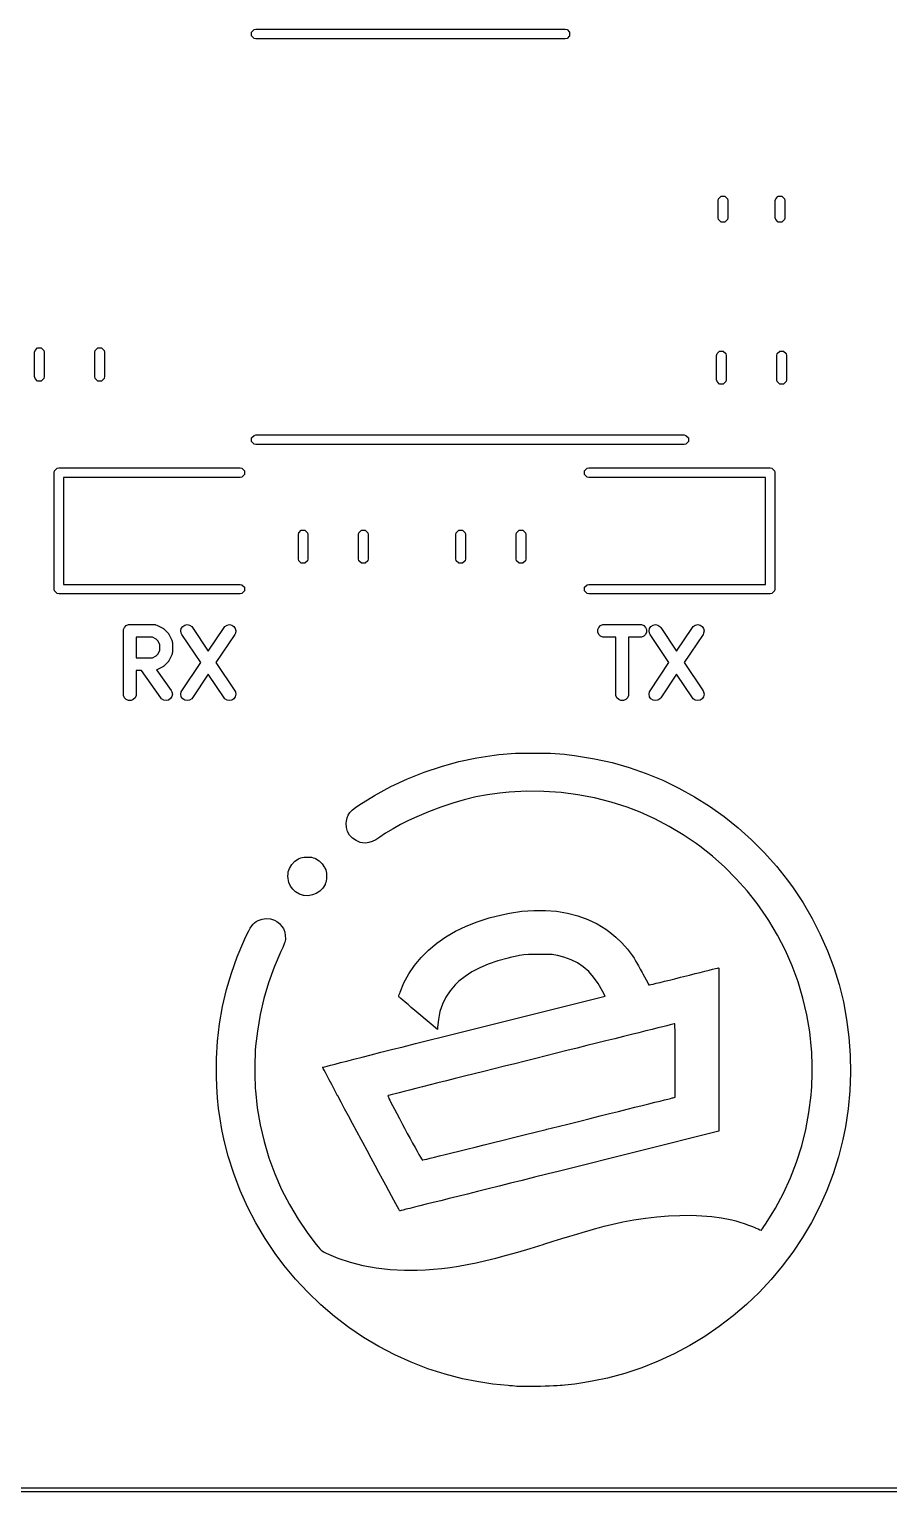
# Model space of a CAD drawing. Extents: x 89 to 178, y -115 to -57.
# Drawn here: x 132.24 to 143.08, y -115.02 to -96.57 of the extents above; entities that cross this region are included whole.
import ezdxf

# ---------------------------------------------------------------- set-up
doc = ezdxf.new("R2010")
doc.units = 0
doc.layers.add('BLACK', color=7, linetype='CONTINUOUS')

msp = doc.modelspace()

# ---------------------------------------------------------------- linework, layer by layer
at = {"layer": 'BLACK', "linetype": 'CONTINUOUS'}
for p, q in [((135.044567, -96.607039), (135.077039, -96.574567)), ((135.044567, -96.652961), (135.044567, -96.607039)), ((135.077039, -96.685433), (135.044567, -96.652961)), ((135.077039, -96.574567), (135.1, -96.57)), ((135.1, -96.69), (135.077039, -96.685433)), ((135.1, -96.57), (137.05, -96.57)), ((137.05, -96.69), (135.1, -96.69)), ((137.05, -96.57), (139, -96.57)), ((139, -96.69), (137.05, -96.69)), ((139, -96.57), (139.022961, -96.574567)), ((139.022961, -96.685433), (139, -96.69)), ((139.022961, -96.574567), (139.055433, -96.607039)), ((139.055433, -96.652961), (139.022961, -96.685433)), ((139.055433, -96.607039), (139.055433, -96.652961)), ((140.93, -98.732164), (140.934567, -98.709203)), ((140.93, -98.947836), (140.93, -98.732164)), ((140.934567, -98.709203), (140.967039, -98.676731)), ((140.967039, -98.676731), (141.012961, -98.676731)), ((141.012961, -98.676731), (141.045433, -98.709203)), ((141.045433, -98.709203), (141.05, -98.732164)), ((141.05, -98.732164), (141.05, -98.947836)), ((141.65, -98.732164), (141.654567, -98.709203)), ((141.65, -98.947836), (141.65, -98.732164)), ((141.654567, -98.709203), (141.687039, -98.676731)), ((141.687039, -98.676731), (141.732961, -98.676731)), ((141.732961, -98.676731), (141.765433, -98.709203)), ((141.765433, -98.709203), (141.77, -98.732164)), ((141.77, -98.732164), (141.77, -98.947836)), ((140.934567, -98.970797), (140.93, -98.947836)), ((140.967039, -99.003269), (140.934567, -98.970797)), ((141.012961, -99.003269), (140.967039, -99.003269)), ((141.045433, -98.970797), (141.012961, -99.003269)), ((141.05, -98.947836), (141.045433, -98.970797)), ((141.654567, -98.970797), (141.65, -98.947836)), ((141.687039, -99.003269), (141.654567, -98.970797)), ((141.732961, -99.003269), (141.687039, -99.003269)), ((141.765433, -98.970797), (141.732961, -99.003269)), ((141.77, -98.947836), (141.765433, -98.970797)), ((132.31, -100.646359), (132.314567, -100.623398)), ((132.31, -100.953641), (132.31, -100.646359)), ((132.314567, -100.623398), (132.347039, -100.590926)), ((132.347039, -100.590926), (132.392961, -100.590926)), ((132.392961, -100.590926), (132.425433, -100.623398)), ((132.425433, -100.623398), (132.43, -100.646359)), ((132.43, -100.646359), (132.43, -100.953641)), ((133.07, -100.646359), (133.074567, -100.623398)), ((133.07, -100.953641), (133.07, -100.646359)), ((133.074567, -100.623398), (133.107039, -100.590926)), ((133.107039, -100.590926), (133.152961, -100.590926)), ((133.152961, -100.590926), (133.185433, -100.623398)), ((133.185433, -100.623398), (133.19, -100.646359)), ((133.19, -100.646359), (133.19, -100.953641)), ((140.91, -100.686359), (140.914567, -100.663398)), ((140.91, -100.993641), (140.91, -100.686359)), ((140.914567, -100.663398), (140.947039, -100.630926)), ((140.947039, -100.630926), (140.992961, -100.630926)), ((140.992961, -100.630926), (141.025433, -100.663398)), ((141.025433, -100.663398), (141.03, -100.686359)), ((141.03, -100.686359), (141.03, -100.993641)), ((141.67, -100.686359), (141.674567, -100.663398)), ((141.67, -100.993641), (141.67, -100.686359)), ((141.674567, -100.663398), (141.707039, -100.630926)), ((141.707039, -100.630926), (141.752961, -100.630926)), ((141.752961, -100.630926), (141.785433, -100.663398)), ((141.785433, -100.663398), (141.79, -100.686359)), ((141.79, -100.686359), (141.79, -100.993641)), ((132.314567, -100.976602), (132.31, -100.953641)), ((132.347039, -101.009074), (132.314567, -100.976602)), ((132.392961, -101.009074), (132.347039, -101.009074)), ((132.425433, -100.976602), (132.392961, -101.009074)), ((132.43, -100.953641), (132.425433, -100.976602)), ((133.074567, -100.976602), (133.07, -100.953641)), ((133.107039, -101.009074), (133.074567, -100.976602)), ((133.152961, -101.009074), (133.107039, -101.009074)), ((133.185433, -100.976602), (133.152961, -101.009074)), ((133.19, -100.953641), (133.185433, -100.976602)), ((140.914567, -101.016602), (140.91, -100.993641)), ((140.947039, -101.049074), (140.914567, -101.016602)), ((140.992961, -101.049074), (140.947039, -101.049074)), ((141.025433, -101.016602), (140.992961, -101.049074)), ((141.03, -100.993641), (141.025433, -101.016602)), ((141.674567, -101.016602), (141.67, -100.993641)), ((141.707039, -101.049074), (141.674567, -101.016602)), ((141.752961, -101.049074), (141.707039, -101.049074)), ((141.785433, -101.016602), (141.752961, -101.049074)), ((141.79, -100.993641), (141.785433, -101.016602)), ((135.044567, -101.727039), (135.077039, -101.694567)), ((135.044567, -101.772961), (135.044567, -101.727039)), ((135.077039, -101.805433), (135.044567, -101.772961)), ((135.077039, -101.694567), (135.1, -101.69)), ((135.1, -101.81), (135.077039, -101.805433)), ((135.1, -101.69), (137.05, -101.69)), ((137.05, -101.81), (135.1, -101.81)), ((137.05, -101.69), (140.5, -101.69)), ((140.5, -101.81), (137.05, -101.81)), ((140.5, -101.69), (140.522961, -101.694567)), ((140.522961, -101.805433), (140.5, -101.81)), ((140.522961, -101.694567), (140.555433, -101.727039)), ((140.555433, -101.772961), (140.522961, -101.805433)), ((140.555433, -101.727039), (140.555433, -101.772961)), ((132.555, -102.165), (132.559567, -102.142039)), ((132.555, -103.635), (132.555, -102.165)), ((132.559567, -102.142039), (132.592039, -102.109567)), ((132.592039, -102.109567), (132.615, -102.105)), ((132.615, -102.105), (134.9, -102.105)), ((134.9, -102.225), (132.675, -102.225)), ((132.675, -102.225), (132.675, -103.575)), ((134.9, -102.105), (134.922961, -102.109567)), ((134.922961, -102.220433), (134.9, -102.225)), ((134.922961, -102.109567), (134.955433, -102.142039)), ((134.955433, -102.187961), (134.922961, -102.220433)), ((134.955433, -102.142039), (134.955433, -102.187961)), ((139.244567, -102.142039), (139.277039, -102.109567)), ((139.244567, -102.187961), (139.244567, -102.142039)), ((139.277039, -102.220433), (139.244567, -102.187961)), ((139.277039, -102.109567), (139.3, -102.105)), ((139.3, -102.225), (139.277039, -102.220433)), ((139.3, -102.105), (141.585, -102.105)), ((141.525, -102.225), (139.3, -102.225)), ((141.525, -103.575), (141.525, -102.225)), ((141.585, -102.105), (141.607961, -102.109567)), ((141.607961, -102.109567), (141.640433, -102.142039)), ((141.640433, -102.142039), (141.645, -102.165)), ((141.645, -102.165), (141.645, -103.635)), ((135.635, -102.946359), (135.639567, -102.923398)), ((135.635, -103.253641), (135.635, -102.946359)), ((135.639567, -102.923398), (135.672039, -102.890926)), ((135.672039, -102.890926), (135.717961, -102.890926)), ((135.717961, -102.890926), (135.750433, -102.923398)), ((135.750433, -102.923398), (135.755, -102.946359)), ((135.755, -102.946359), (135.755, -103.253641)), ((136.395, -102.946359), (136.399567, -102.923398)), ((136.395, -103.253641), (136.395, -102.946359)), ((136.399567, -102.923398), (136.432039, -102.890926)), ((136.432039, -102.890926), (136.477961, -102.890926)), ((136.477961, -102.890926), (136.510433, -102.923398)), ((136.510433, -102.923398), (136.515, -102.946359)), ((136.515, -102.946359), (136.515, -103.253641)), ((137.6225, -102.946359), (137.627067, -102.923398)), ((137.6225, -103.253641), (137.6225, -102.946359)), ((137.627067, -102.923398), (137.659539, -102.890926)), ((137.659539, -102.890926), (137.705461, -102.890926)), ((137.705461, -102.890926), (137.737933, -102.923398)), ((137.737933, -102.923398), (137.7425, -102.946359)), ((137.7425, -102.946359), (137.7425, -103.253641)), ((138.3825, -102.946359), (138.387067, -102.923398)), ((138.3825, -103.253641), (138.3825, -102.946359)), ((138.387067, -102.923398), (138.419539, -102.890926)), ((138.419539, -102.890926), (138.465461, -102.890926)), ((138.465461, -102.890926), (138.497933, -102.923398)), ((138.497933, -102.923398), (138.5025, -102.946359)), ((138.5025, -102.946359), (138.5025, -103.253641)), ((135.639567, -103.276602), (135.635, -103.253641)), ((135.672039, -103.309074), (135.639567, -103.276602)), ((135.717961, -103.309074), (135.672039, -103.309074)), ((135.750433, -103.276602), (135.717961, -103.309074)), ((135.755, -103.253641), (135.750433, -103.276602)), ((136.399567, -103.276602), (136.395, -103.253641)), ((136.432039, -103.309074), (136.399567, -103.276602)), ((136.477961, -103.309074), (136.432039, -103.309074)), ((136.510433, -103.276602), (136.477961, -103.309074)), ((136.515, -103.253641), (136.510433, -103.276602)), ((137.627067, -103.276602), (137.6225, -103.253641)), ((137.659539, -103.309074), (137.627067, -103.276602)), ((137.705461, -103.309074), (137.659539, -103.309074)), ((137.737933, -103.276602), (137.705461, -103.309074)), ((137.7425, -103.253641), (137.737933, -103.276602)), ((138.387067, -103.276602), (138.3825, -103.253641)), ((138.419539, -103.309074), (138.387067, -103.276602)), ((138.465461, -103.309074), (138.419539, -103.309074)), ((138.497933, -103.276602), (138.465461, -103.309074)), ((138.5025, -103.253641), (138.497933, -103.276602)), ((132.559567, -103.657961), (132.555, -103.635)), ((132.592039, -103.690433), (132.559567, -103.657961)), ((132.615, -103.695), (132.592039, -103.690433)), ((134.9, -103.695), (132.615, -103.695)), ((132.675, -103.575), (134.9, -103.575)), ((134.9, -103.575), (134.922961, -103.579567)), ((134.922961, -103.690433), (134.9, -103.695)), ((134.922961, -103.579567), (134.955433, -103.612039)), ((134.955433, -103.657961), (134.922961, -103.690433)), ((134.955433, -103.612039), (134.955433, -103.657961)), ((139.244567, -103.612039), (139.277039, -103.579567)), ((139.244567, -103.657961), (139.244567, -103.612039)), ((139.277039, -103.690433), (139.244567, -103.657961)), ((139.277039, -103.579567), (139.3, -103.575)), ((139.3, -103.695), (139.277039, -103.690433)), ((139.3, -103.575), (141.525, -103.575)), ((141.585, -103.695), (139.3, -103.695)), ((141.607961, -103.690433), (141.585, -103.695)), ((141.640433, -103.657961), (141.607961, -103.690433)), ((141.645, -103.635), (141.640433, -103.657961)), ((133.465078, -104.095257), (133.493917, -104.083312)), ((133.493917, -104.083312), (133.509524, -104.081775)), ((133.509524, -104.081775), (133.814286, -104.081775)), ((133.814286, -104.081775), (133.829893, -104.083312)), ((133.829893, -104.083312), (133.832549, -104.084412)), ((133.832549, -104.084412), (133.835416, -104.084616)), ((133.835416, -104.084616), (133.850063, -104.090221)), ((134.202795, -104.087833), (134.233417, -104.081774)), ((134.233417, -104.081774), (134.264025, -104.087896)), ((134.735975, -104.087896), (134.766583, -104.081774)), ((134.766583, -104.081774), (134.797205, -104.087832)), ((139.44603, -104.095257), (139.474869, -104.083312)), ((139.474869, -104.083312), (139.490476, -104.081775)), ((139.490476, -104.081775), (139.947619, -104.081775)), ((139.947619, -104.081775), (139.963226, -104.083312)), ((139.963226, -104.083312), (139.992065, -104.095257)), ((140.107557, -104.087833), (140.138179, -104.081774)), ((140.138179, -104.081774), (140.168787, -104.087896)), ((140.640737, -104.087896), (140.671345, -104.081774)), ((140.671345, -104.081774), (140.701967, -104.087832)), ((133.429524, -104.161775), (133.431061, -104.146168)), ((133.429524, -104.961775), (133.429524, -104.161775)), ((133.431061, -104.146168), (133.443006, -104.117329)), ((133.443006, -104.117329), (133.465078, -104.095257)), ((133.795401, -104.241775), (133.589524, -104.241775)), ((133.589524, -104.241775), (133.589524, -104.500822)), ((133.843085, -104.265617), (133.795401, -104.241775)), ((133.862823, -104.285354), (133.843085, -104.265617)), ((133.850063, -104.090221), (133.926253, -104.128316)), ((133.926253, -104.128316), (133.932967, -104.132542)), ((133.932967, -104.132542), (133.934922, -104.133352)), ((133.934922, -104.133352), (133.937121, -104.135157)), ((133.937121, -104.135157), (133.939525, -104.13667)), ((133.939525, -104.13667), (133.940907, -104.138264)), ((133.940907, -104.138264), (133.947045, -104.143301)), ((133.947045, -104.143301), (133.985139, -104.181396)), ((133.985139, -104.181396), (133.990173, -104.18753)), ((133.990173, -104.18753), (133.991771, -104.188916)), ((133.991771, -104.188916), (133.993286, -104.191324)), ((133.993286, -104.191324), (133.995088, -104.193519)), ((133.995088, -104.193519), (133.995895, -104.195469)), ((133.995895, -104.195469), (134.000125, -104.202188)), ((134.000125, -104.202188), (134.038221, -104.278378)), ((134.153332, -104.161691), (134.159454, -104.131083)), ((134.159391, -104.192313), (134.153332, -104.161691)), ((134.166769, -104.206151), (134.159391, -104.192313)), ((134.159454, -104.131083), (134.176824, -104.105147)), ((134.403851, -104.561775), (134.166769, -104.206151)), ((134.176824, -104.105147), (134.202795, -104.087833)), ((134.264025, -104.087896), (134.289961, -104.105266)), ((134.289961, -104.105266), (134.299897, -104.117399)), ((134.299897, -104.117399), (134.5, -104.417553)), ((134.5, -104.417553), (134.700103, -104.117399)), ((134.833231, -104.206151), (134.596148, -104.561775)), ((134.700103, -104.117399), (134.710039, -104.105265)), ((134.710039, -104.105265), (134.735975, -104.087896)), ((134.797205, -104.087832), (134.823176, -104.105147)), ((134.823176, -104.105147), (134.840546, -104.131083)), ((134.84061, -104.192312), (134.833231, -104.206151)), ((134.840546, -104.131083), (134.846668, -104.161691)), ((134.846668, -104.161691), (134.84061, -104.192312)), ((139.412013, -104.146168), (139.423958, -104.117329)), ((139.412013, -104.177382), (139.412013, -104.146168)), ((139.423958, -104.206221), (139.412013, -104.177382)), ((139.423958, -104.117329), (139.44603, -104.095257)), ((139.44603, -104.228293), (139.423958, -104.206221)), ((139.474869, -104.240238), (139.44603, -104.228293)), ((139.490476, -104.241775), (139.474869, -104.240238)), ((139.639047, -104.241775), (139.490476, -104.241775)), ((139.639047, -104.961775), (139.639047, -104.241775)), ((139.947619, -104.241775), (139.799047, -104.241775)), ((139.799047, -104.241775), (139.799047, -104.961775)), ((139.963226, -104.240238), (139.947619, -104.241775)), ((139.992065, -104.228293), (139.963226, -104.240238)), ((139.992065, -104.095257), (140.014137, -104.117329)), ((140.014137, -104.206221), (139.992065, -104.228293)), ((140.014137, -104.117329), (140.026082, -104.146168)), ((140.026082, -104.177382), (140.014137, -104.206221)), ((140.026082, -104.146168), (140.026082, -104.177382)), ((140.058094, -104.161691), (140.064216, -104.131083)), ((140.064153, -104.192313), (140.058094, -104.161691)), ((140.071531, -104.206151), (140.064153, -104.192313)), ((140.064216, -104.131083), (140.081586, -104.105147)), ((140.308613, -104.561775), (140.071531, -104.206151)), ((140.081586, -104.105147), (140.107557, -104.087833)), ((140.168787, -104.087896), (140.194723, -104.105266)), ((140.194723, -104.105266), (140.204659, -104.117399)), ((140.204659, -104.117399), (140.404762, -104.417553)), ((140.404762, -104.417553), (140.604865, -104.117399)), ((140.737993, -104.206151), (140.50091, -104.561775)), ((140.604865, -104.117399), (140.614801, -104.105265)), ((140.614801, -104.105265), (140.640737, -104.087896)), ((140.701967, -104.087832), (140.727938, -104.105147)), ((140.727938, -104.105147), (140.745308, -104.131083)), ((140.745372, -104.192312), (140.737993, -104.206151)), ((140.745308, -104.131083), (140.75143, -104.161691)), ((140.75143, -104.161691), (140.745372, -104.192312)), ((133.886667, -104.333041), (133.862823, -104.285354)), ((133.862823, -104.457242), (133.886667, -104.409555)), ((133.886667, -104.409555), (133.886667, -104.333041)), ((134.038221, -104.278378), (134.043826, -104.293025)), ((134.043826, -104.449572), (134.038221, -104.464219)), ((134.043826, -104.293025), (134.044029, -104.295892)), ((134.044029, -104.446704), (134.043826, -104.449572)), ((134.044029, -104.295892), (134.04513, -104.298549)), ((134.04513, -104.444048), (134.044029, -104.446704)), ((134.04513, -104.298549), (134.046667, -104.314156)), ((134.046667, -104.428441), (134.04513, -104.444048)), ((134.046667, -104.314156), (134.046667, -104.428441)), ((133.589524, -104.500822), (133.795401, -104.500822)), ((133.795401, -104.500822), (133.843085, -104.476979)), ((133.843085, -104.476979), (133.862823, -104.457242)), ((133.926253, -104.614281), (133.850063, -104.652376)), ((133.932967, -104.610054), (133.926253, -104.614281)), ((133.934922, -104.609245), (133.932967, -104.610054)), ((133.937121, -104.607439), (133.934922, -104.609245)), ((133.939525, -104.605927), (133.937121, -104.607439)), ((133.940907, -104.604332), (133.939525, -104.605927)), ((133.947045, -104.599296), (133.940907, -104.604332)), ((133.985139, -104.561201), (133.947045, -104.599296)), ((133.990173, -104.555066), (133.985139, -104.561201)), ((133.991771, -104.553681), (133.990173, -104.555066)), ((133.993286, -104.551272), (133.991771, -104.553681)), ((133.995088, -104.549078), (133.993286, -104.551272)), ((133.995895, -104.547127), (133.995088, -104.549078)), ((134.000125, -104.540409), (133.995895, -104.547127)), ((134.038221, -104.464219), (134.000125, -104.540409)), ((134.166769, -104.917399), (134.403851, -104.561775)), ((134.596148, -104.561775), (134.833231, -104.917399)), ((140.071531, -104.917399), (140.308613, -104.561775)), ((140.50091, -104.561775), (140.737993, -104.917399)), ((133.658347, -104.660822), (133.589524, -104.660822)), ((133.589524, -104.660822), (133.589524, -104.961775)), ((133.901128, -105.007652), (133.658347, -104.660822)), ((133.850063, -104.652376), (133.848231, -104.653077)), ((133.848231, -104.653077), (134.032205, -104.915898)), ((134.5, -104.705996), (134.299897, -105.006151)), ((134.700103, -105.006151), (134.5, -104.705996)), ((140.404762, -104.705996), (140.204659, -105.006151)), ((140.604865, -105.006151), (140.404762, -104.705996)), ((133.431061, -104.977382), (133.429524, -104.961775)), ((133.443006, -105.006221), (133.431061, -104.977382)), ((133.465078, -105.028293), (133.443006, -105.006221)), ((133.576042, -105.006221), (133.55397, -105.028293)), ((133.587987, -104.977382), (133.576042, -105.006221)), ((133.589524, -104.961775), (133.587987, -104.977382)), ((133.911337, -105.019556), (133.901128, -105.007652)), ((134.041224, -104.99078), (134.024448, -105.017104)), ((134.032205, -104.915898), (134.039896, -104.929565)), ((134.039896, -104.929565), (134.046649, -104.960041)), ((134.046649, -104.960041), (134.041224, -104.99078)), ((134.153332, -104.961859), (134.159391, -104.931237)), ((134.159454, -104.992467), (134.153332, -104.961859)), ((134.159391, -104.931237), (134.166769, -104.917399)), ((134.176824, -105.018403), (134.159454, -104.992467)), ((134.299897, -105.006151), (134.289961, -105.018284)), ((134.710039, -105.018285), (134.700103, -105.006151)), ((134.840546, -104.992467), (134.823176, -105.018403)), ((134.833231, -104.917399), (134.84061, -104.931238)), ((134.846668, -104.961859), (134.840546, -104.992467)), ((134.84061, -104.931238), (134.846668, -104.961859)), ((139.640584, -104.977382), (139.639047, -104.961775)), ((139.652529, -105.006221), (139.640584, -104.977382)), ((139.674601, -105.028293), (139.652529, -105.006221)), ((139.785565, -105.006221), (139.763493, -105.028293)), ((139.79751, -104.977382), (139.785565, -105.006221)), ((139.799047, -104.961775), (139.79751, -104.977382)), ((140.058094, -104.961859), (140.064153, -104.931237)), ((140.064216, -104.992467), (140.058094, -104.961859)), ((140.064153, -104.931237), (140.071531, -104.917399)), ((140.081586, -105.018403), (140.064216, -104.992467)), ((140.204659, -105.006151), (140.194723, -105.018284)), ((140.614801, -105.018285), (140.604865, -105.006151)), ((140.745308, -104.992467), (140.727938, -105.018403)), ((140.737993, -104.917399), (140.745372, -104.931238)), ((140.75143, -104.961859), (140.745308, -104.992467)), ((140.745372, -104.931238), (140.75143, -104.961859)), ((133.493917, -105.040238), (133.465078, -105.028293)), ((133.525131, -105.040238), (133.493917, -105.040238)), ((133.55397, -105.028293), (133.525131, -105.040238)), ((133.937661, -105.036332), (133.911337, -105.019556)), ((133.968401, -105.041756), (133.937661, -105.036332)), ((133.998877, -105.035004), (133.968401, -105.041756)), ((134.024448, -105.017104), (133.998877, -105.035004)), ((134.202795, -105.035717), (134.176824, -105.018403)), ((134.233417, -105.041776), (134.202795, -105.035717)), ((134.264025, -105.035654), (134.233417, -105.041776)), ((134.289961, -105.018284), (134.264025, -105.035654)), ((134.735975, -105.035654), (134.710039, -105.018285)), ((134.766583, -105.041776), (134.735975, -105.035654)), ((134.797205, -105.035718), (134.766583, -105.041776)), ((134.823176, -105.018403), (134.797205, -105.035718)), ((139.70344, -105.040238), (139.674601, -105.028293)), ((139.734654, -105.040238), (139.70344, -105.040238)), ((139.763493, -105.028293), (139.734654, -105.040238)), ((140.107557, -105.035717), (140.081586, -105.018403)), ((140.138179, -105.041776), (140.107557, -105.035717)), ((140.168787, -105.035654), (140.138179, -105.041776)), ((140.194723, -105.018284), (140.168787, -105.035654)), ((140.640737, -105.035654), (140.614801, -105.018285)), ((140.671345, -105.041776), (140.640737, -105.035654)), ((140.701967, -105.035718), (140.671345, -105.041776)), ((140.727938, -105.018403), (140.701967, -105.035718)), ((137.885496, -105.764282), (138.103333, -105.730814)), ((138.103333, -105.730814), (138.164522, -105.723323)), ((138.164522, -105.723323), (138.219296, -105.717296)), ((138.219296, -105.717296), (138.270331, -105.712587)), ((138.270331, -105.712587), (138.320305, -105.709045)), ((138.320305, -105.709045), (138.371895, -105.706522)), ((138.371895, -105.706522), (138.427779, -105.704869)), ((138.427779, -105.704869), (138.490633, -105.703936)), ((138.490633, -105.703936), (138.563135, -105.703576)), ((138.563135, -105.703576), (138.593333, -105.703558)), ((138.593333, -105.703558), (138.676808, -105.703862)), ((138.676808, -105.703862), (138.749713, -105.704834)), ((138.749713, -105.704834), (138.814803, -105.706642)), ((138.814803, -105.706642), (138.874832, -105.709457)), ((138.874832, -105.709457), (138.932555, -105.713447)), ((138.932555, -105.713447), (138.990725, -105.718782)), ((138.990725, -105.718782), (139.052098, -105.725631)), ((139.052098, -105.725631), (139.119427, -105.734164)), ((139.119427, -105.734164), (139.143333, -105.737366)), ((139.143333, -105.737366), (139.368767, -105.774538)), ((137.222075, -105.944471), (137.438823, -105.871842)), ((137.438823, -105.871842), (137.65993, -105.811792)), ((137.65993, -105.811792), (137.885496, -105.764282)), ((139.368767, -105.774538), (139.590627, -105.824392)), ((139.590627, -105.824392), (139.808451, -105.886647)), ((139.808451, -105.886647), (140.021773, -105.961019)), ((136.801255, -106.127609), (137.009586, -106.029714)), ((137.009586, -106.029714), (137.222075, -105.944471)), ((140.021773, -105.961019), (140.230131, -106.047226)), ((140.230131, -106.047226), (140.433062, -106.144985)), ((136.396666, -106.361504), (136.596982, -106.238193)), ((136.596982, -106.238193), (136.801255, -106.127609)), ((137.727899, -106.292076), (137.581452, -106.334101)), ((137.873461, -106.257817), (137.727899, -106.292076)), ((138.020154, -106.230749), (137.873461, -106.257817)), ((138.17, -106.210298), (138.020154, -106.230749)), ((138.291612, -106.198321), (138.17, -106.210298)), ((138.513028, -106.186366), (138.291612, -106.198321)), ((138.731688, -106.187438), (138.513028, -106.186366)), ((138.947564, -106.201534), (138.731688, -106.187438)), ((139.160628, -106.228651), (138.947564, -106.201534)), ((139.370852, -106.268786), (139.160628, -106.228651)), ((139.578207, -106.321936), (139.370852, -106.268786)), ((140.433062, -106.144985), (140.630103, -106.254013)), ((140.630103, -106.254013), (140.820789, -106.374028)), ((136.26431, -106.485355), (136.286089, -106.452833)), ((136.286089, -106.452833), (136.316377, -106.421345)), ((136.316377, -106.421345), (136.356654, -106.389003)), ((136.356654, -106.389003), (136.396666, -106.361504)), ((137.277826, -106.443753), (137.13, -106.50658)), ((137.432101, -106.384469), (137.277826, -106.443753)), ((137.581452, -106.334101), (137.432101, -106.384469)), ((139.782665, -106.388098), (139.578207, -106.321936)), ((139.945869, -106.451363), (139.782665, -106.388098)), ((140.131633, -106.535193), (139.945869, -106.451363)), ((140.820789, -106.374028), (141.004658, -106.504746)), ((136.23754, -106.587309), (136.240363, -106.561058)), ((136.240689, -106.642009), (136.23754, -106.587309)), ((136.240363, -106.561058), (136.249561, -106.5208)), ((136.255713, -106.6929), (136.240689, -106.642009)), ((136.249561, -106.5208), (136.26431, -106.485355)), ((136.830215, -106.658345), (136.735171, -106.716551)), ((136.924637, -106.605636), (136.830215, -106.658345)), ((137.023033, -106.555892), (136.924637, -106.605636)), ((137.13, -106.50658), (137.023033, -106.555892)), ((140.313018, -106.629666), (140.131633, -106.535193)), ((140.487694, -106.733556), (140.313018, -106.629666)), ((141.004658, -106.504746), (141.181246, -106.645886)), ((141.181246, -106.645886), (141.35009, -106.797165)), ((136.281694, -106.738577), (136.255713, -106.6929)), ((136.317715, -106.777636), (136.281694, -106.738577)), ((136.362858, -106.808673), (136.317715, -106.777636)), ((136.416206, -106.830281), (136.362858, -106.808673)), ((136.445375, -106.836914), (136.416206, -106.830281)), ((136.483937, -106.839412), (136.445375, -106.836914)), ((136.522991, -106.833874), (136.483937, -106.839412)), ((136.564557, -106.819757), (136.522991, -106.833874)), ((136.610652, -106.796514), (136.564557, -106.819757)), ((136.663298, -106.763601), (136.610652, -106.796514)), ((136.735171, -106.716551), (136.663298, -106.763601)), ((140.653333, -106.845642), (140.487694, -106.733556)), ((140.698789, -106.879059), (140.653333, -106.845642)), ((141.35009, -106.797165), (141.510727, -106.958299)), ((135.63569, -107.039305), (135.645356, -107.034467)), ((135.645356, -107.034467), (135.665938, -107.025699)), ((135.665938, -107.025699), (135.684877, -107.020348)), ((135.684877, -107.020348), (135.706711, -107.017615)), ((135.706711, -107.017615), (135.735981, -107.016704)), ((135.735981, -107.016704), (135.746666, -107.016666)), ((135.746666, -107.016666), (135.778779, -107.017172)), ((135.778779, -107.017172), (135.802203, -107.019248)), ((135.802203, -107.019248), (135.821563, -107.023728)), ((135.821563, -107.023728), (135.841483, -107.031448)), ((135.841483, -107.031448), (135.85, -107.03533)), ((135.85, -107.03533), (135.896484, -107.063839)), ((140.858167, -107.005908), (140.698789, -106.879059)), ((141.011474, -107.143105), (140.858167, -107.005908)), ((141.510727, -106.958299), (141.662692, -107.129007)), ((135.504935, -107.226326), (135.507956, -107.203391)), ((135.507956, -107.203391), (135.514698, -107.181667)), ((135.514698, -107.181667), (135.524829, -107.158501)), ((135.524829, -107.158501), (135.553868, -107.110378)), ((135.553868, -107.110378), (135.591591, -107.069853)), ((135.591591, -107.069853), (135.63569, -107.039305)), ((135.896484, -107.063839), (135.936295, -107.101876)), ((135.936295, -107.101876), (135.966591, -107.146611)), ((135.966591, -107.146611), (135.971173, -107.15593)), ((135.971173, -107.15593), (135.9804, -107.177608)), ((135.9804, -107.177608), (135.986041, -107.196846)), ((135.986041, -107.196846), (135.988939, -107.218312)), ((135.988939, -107.218312), (135.989941, -107.246676)), ((141.157333, -107.289213), (141.011474, -107.143105)), ((141.662692, -107.129007), (141.805524, -107.309005)), ((135.504375, -107.256506), (135.504935, -107.226326)), ((135.505967, -107.288088), (135.504375, -107.256506)), ((135.515961, -107.337733), (135.505967, -107.288088)), ((135.536103, -107.381704), (135.515961, -107.337733)), ((135.567536, -107.423016), (135.536103, -107.381704)), ((135.944025, -107.406595), (135.906505, -107.444612)), ((135.972198, -107.361309), (135.944025, -107.406595)), ((135.975179, -107.354817), (135.972198, -107.361309)), ((135.982859, -107.335189), (135.975179, -107.354817)), ((135.987358, -107.31587), (135.982859, -107.335189)), ((135.989472, -107.29232), (135.987358, -107.31587)), ((135.99, -107.26), (135.989472, -107.29232)), ((135.989941, -107.246676), (135.99, -107.26)), ((141.294369, -107.442799), (141.157333, -107.289213)), ((141.805524, -107.309005), (141.874028, -107.403333)), ((141.874028, -107.403333), (142.000276, -107.59397)), ((135.601229, -107.453757), (135.567536, -107.423016)), ((135.64877, -107.482487), (135.601229, -107.453757)), ((135.700302, -107.499718), (135.64877, -107.482487)), ((135.70786, -107.50114), (135.700302, -107.499718)), ((135.760316, -107.503625), (135.70786, -107.50114)), ((135.812405, -107.49427), (135.760316, -107.503625)), ((135.861883, -107.474218), (135.812405, -107.49427)), ((135.906505, -107.444612), (135.861883, -107.474218)), ((141.421207, -107.602429), (141.294369, -107.442799)), ((138.041246, -107.782996), (138.199411, -107.742974)), ((138.199411, -107.742974), (138.296302, -107.72342)), ((138.296302, -107.72342), (138.451835, -107.700333)), ((138.451835, -107.700333), (138.603246, -107.688846)), ((138.603246, -107.688846), (138.750121, -107.68888)), ((138.750121, -107.68888), (138.892046, -107.700356)), ((138.892046, -107.700356), (139.028608, -107.723198)), ((139.028608, -107.723198), (139.159395, -107.757326)), ((139.159395, -107.757326), (139.283992, -107.802663)), ((141.536469, -107.766666), (141.421207, -107.602429)), ((141.567673, -107.814999), (141.536469, -107.766666)), ((142.000276, -107.59397), (142.114785, -107.790585)), ((134.986211, -107.991593), (135.008796, -107.946801)), ((135.008796, -107.946801), (135.028681, -107.911211)), ((135.028681, -107.911211), (135.047022, -107.883245)), ((135.047022, -107.883245), (135.064975, -107.861327)), ((135.064975, -107.861327), (135.083698, -107.84388)), ((135.083698, -107.84388), (135.104346, -107.829328)), ((135.104346, -107.829328), (135.128077, -107.816093)), ((135.128077, -107.816093), (135.13, -107.815116)), ((135.13, -107.815116), (135.177739, -107.798053)), ((135.177739, -107.798053), (135.22994, -107.791683)), ((135.22994, -107.791683), (135.28303, -107.796058)), ((135.28303, -107.796058), (135.333437, -107.81123)), ((135.333437, -107.81123), (135.335495, -107.812128)), ((135.335495, -107.812128), (135.364716, -107.829634)), ((135.364716, -107.829634), (135.39542, -107.855526)), ((135.39542, -107.855526), (135.423775, -107.885963)), ((135.423775, -107.885963), (135.445945, -107.917104)), ((135.445945, -107.917104), (135.452388, -107.929249)), ((135.452388, -107.929249), (135.464186, -107.96461)), ((137.493629, -108.024317), (137.617048, -107.952329)), ((137.617048, -107.952329), (137.7497, -107.887938)), ((137.7497, -107.887938), (137.891221, -107.831405)), ((137.891221, -107.831405), (138.041246, -107.782996)), ((139.283992, -107.802663), (139.401988, -107.85913)), ((139.401988, -107.85913), (139.512968, -107.926651)), ((139.512968, -107.926651), (139.563333, -107.962743)), ((141.678877, -108.002235), (141.567673, -107.814999)), ((142.114785, -107.790585), (142.217449, -107.992642)), ((134.862876, -108.274698), (134.945987, -108.076992)), ((134.945987, -108.076992), (134.959767, -108.047162)), ((134.959767, -108.047162), (134.986211, -107.991593)), ((135.451968, -108.125441), (135.438655, -108.157355)), ((135.461994, -108.09958), (135.451968, -108.125441)), ((135.467505, -108.082763), (135.461994, -108.09958)), ((135.464186, -107.96461), (135.470969, -108.006236)), ((135.472146, -108.048114), (135.467505, -108.082763)), ((135.470969, -108.006236), (135.472146, -108.048114)), ((137.275951, -108.190026), (137.379808, -108.103637)), ((137.379808, -108.103637), (137.493629, -108.024317)), ((139.563333, -107.962743), (139.63974, -108.026216)), ((139.63974, -108.026216), (139.714725, -108.099635)), ((139.714725, -108.099635), (139.785252, -108.179711)), ((141.777481, -108.193743), (141.678877, -108.002235)), ((142.217449, -107.992642), (142.308162, -108.199605)), ((134.790756, -108.479007), (134.862876, -108.274698)), ((135.416011, -108.208286), (135.331704, -108.405109)), ((135.42328, -108.192331), (135.416011, -108.208286)), ((135.438655, -108.157355), (135.42328, -108.192331)), ((137.099585, -108.382957), (137.182421, -108.283221)), ((137.182421, -108.283221), (137.275951, -108.190026)), ((138.148871, -108.326599), (138.02974, -108.367841)), ((138.28, -108.289769), (138.148871, -108.326599)), ((138.30748, -108.282964), (138.28, -108.289769)), ((138.368204, -108.269302), (138.30748, -108.282964)), ((138.424545, -108.259041), (138.368204, -108.269302)), ((138.480033, -108.251774), (138.424545, -108.259041)), ((138.538196, -108.247091), (138.480033, -108.251774)), ((138.602564, -108.244583), (138.538196, -108.247091)), ((138.676666, -108.243842), (138.602564, -108.244583)), ((138.683844, -108.243844), (138.676666, -108.243842)), ((138.735289, -108.244019), (138.683844, -108.243844)), ((138.776103, -108.244581), (138.735289, -108.244019)), ((138.808692, -108.245688), (138.776103, -108.244581)), ((138.835459, -108.247497), (138.808692, -108.245688)), ((138.858812, -108.250164), (138.835459, -108.247497)), ((138.881154, -108.253845), (138.858812, -108.250164)), ((138.904891, -108.258698), (138.881154, -108.253845)), ((138.984549, -108.279127), (138.904891, -108.258698)), ((139.07374, -108.311076), (138.984549, -108.279127)), ((139.154744, -108.351415), (139.07374, -108.311076)), ((139.785252, -108.179711), (139.848283, -108.263154)), ((139.848283, -108.263154), (139.868521, -108.293333)), ((139.868521, -108.293333), (139.882588, -108.316114)), ((139.882588, -108.316114), (139.901368, -108.348073)), ((141.863527, -108.389645), (141.777481, -108.193743)), ((142.308162, -108.199605), (142.386816, -108.410935)), ((134.729865, -108.688767), (134.790756, -108.479007)), ((135.331704, -108.405109), (135.260207, -108.602484)), ((136.967448, -108.600998), (137.027805, -108.48897)), ((137.027805, -108.48897), (137.099585, -108.382957)), ((137.82465, -108.464987), (137.737283, -108.521605)), ((137.921901, -108.413851), (137.82465, -108.464987)), ((138.02974, -108.367841), (137.921901, -108.413851)), ((139.228567, -108.40094), (139.154744, -108.351415)), ((139.296215, -108.460445), (139.228567, -108.40094)), ((139.358694, -108.530726), (139.296215, -108.460445)), ((139.901368, -108.348073), (139.923369, -108.386584)), ((139.923369, -108.386584), (139.947097, -108.429024)), ((139.947097, -108.429024), (139.971062, -108.472768)), ((139.971062, -108.472768), (139.980355, -108.49)), ((139.980355, -108.49), (140.001417, -108.529237)), ((140.49346, -108.523097), (140.56746, -108.504571)), ((140.56746, -108.504571), (140.637658, -108.487026)), ((140.637658, -108.487026), (140.702984, -108.470729)), ((140.702984, -108.470729), (140.762369, -108.455945)), ((140.762369, -108.455945), (140.814743, -108.442938)), ((140.814743, -108.442938), (140.859037, -108.431975)), ((140.859037, -108.431975), (140.89418, -108.42332)), ((140.89418, -108.42332), (140.919102, -108.417241)), ((140.919102, -108.417241), (140.932734, -108.414)), ((140.932734, -108.414), (140.935021, -108.413525)), ((140.935021, -108.413525), (140.935575, -108.42005)), ((140.935575, -108.42005), (140.936091, -108.439191)), ((140.936091, -108.439191), (140.936567, -108.470231)), ((140.936567, -108.470231), (140.936999, -108.512451)), ((140.936999, -108.512451), (140.937385, -108.565135)), ((141.937055, -108.590063), (141.863527, -108.389645)), ((142.386816, -108.410935), (142.453307, -108.626098)), ((134.680441, -108.902825), (134.729865, -108.688767)), ((135.260207, -108.602484), (135.201128, -108.801865)), ((136.918879, -108.718777), (136.967448, -108.600998)), ((137.612918, -108.627903), (137.547772, -108.702832)), ((137.659095, -108.584063), (137.612918, -108.627903)), ((137.737283, -108.521605), (137.659095, -108.584063)), ((139.417008, -108.612576), (139.358694, -108.530726)), ((139.472166, -108.706789), (139.417008, -108.612576)), ((140.001417, -108.529237), (140.020259, -108.564332)), ((140.020259, -108.564332), (140.036006, -108.593655)), ((140.036006, -108.593655), (140.047783, -108.615577)), ((140.047783, -108.615577), (140.054713, -108.628467)), ((140.054713, -108.628467), (140.056209, -108.631238)), ((140.056209, -108.631238), (140.062622, -108.62987)), ((140.062622, -108.62987), (140.08091, -108.625515)), ((140.08091, -108.625515), (140.110018, -108.618432)), ((140.110018, -108.618432), (140.14889, -108.608884)), ((140.14889, -108.608884), (140.19647, -108.59713)), ((140.19647, -108.59713), (140.251703, -108.583433)), ((140.251703, -108.583433), (140.313532, -108.568053)), ((140.313532, -108.568053), (140.380902, -108.551251)), ((140.380902, -108.551251), (140.452758, -108.533289)), ((140.452758, -108.533289), (140.49346, -108.523097)), ((140.937385, -108.565135), (140.937724, -108.627566)), ((140.937724, -108.627566), (140.938013, -108.699025)), ((140.938013, -108.699025), (140.938249, -108.778795)), ((141.998107, -108.795117), (141.937055, -108.590063)), ((142.453307, -108.626098), (142.507528, -108.844555)), ((135.201128, -108.801865), (135.154081, -109.004709)), ((136.90421, -108.777462), (136.904247, -108.767177)), ((136.907821, -108.783711), (136.90421, -108.777462)), ((136.904247, -108.767177), (136.908377, -108.750227)), ((136.913405, -108.788638), (136.907821, -108.783711)), ((136.908377, -108.750227), (136.917049, -108.723986)), ((136.928363, -108.80153), (136.913405, -108.788638)), ((136.917049, -108.723986), (136.918879, -108.718777)), ((136.951508, -108.82135), (136.928363, -108.80153)), ((136.98179, -108.847205), (136.951508, -108.82135)), ((137.018163, -108.878199), (136.98179, -108.847205)), ((137.059576, -108.91344), (137.018163, -108.878199)), ((137.451811, -108.870913), (137.420632, -108.964939)), ((137.49413, -108.78369), (137.451811, -108.870913)), ((137.547772, -108.702832), (137.49413, -108.78369)), ((137.722978, -109.216789), (139.506153, -108.770246)), ((139.506153, -108.770246), (139.472166, -108.706789)), ((140.938249, -108.778795), (140.93843, -108.86616)), ((140.93843, -108.86616), (140.938555, -108.960401)), ((142.046725, -109.004928), (141.998107, -108.795117)), ((142.507528, -108.844555), (142.549372, -109.06577)), ((134.642721, -109.120029), (134.680441, -108.902825)), ((135.154081, -109.004709), (135.118675, -109.21247)), ((137.104982, -108.952032), (137.059576, -108.91344)), ((137.153333, -108.993083), (137.104982, -108.952032)), ((137.39, -109.193911), (137.153333, -108.993083)), ((137.400413, -109.066206), (137.391528, -109.161955)), ((137.420632, -108.964939), (137.400413, -109.066206)), ((140.938555, -108.960401), (140.938619, -109.060801)), ((140.938619, -109.060801), (140.938622, -109.166643)), ((142.08295, -109.219618), (142.046725, -109.004928)), ((142.549372, -109.06577), (142.578735, -109.289206)), ((134.616944, -109.339226), (134.642721, -109.120029)), ((135.118675, -109.21247), (135.096581, -109.403333)), ((137.391528, -109.161955), (137.39, -109.193911)), ((137.454329, -109.284123), (137.639592, -109.237676)), ((137.639592, -109.237676), (137.722978, -109.216789)), ((139.930305, -109.232125), (139.835447, -109.255783)), ((140.017933, -109.210284), (139.930305, -109.232125)), ((140.097698, -109.190419), (140.017933, -109.210284)), ((140.168966, -109.172688), (140.097698, -109.190419)), ((140.231104, -109.157249), (140.168966, -109.172688)), ((140.283477, -109.144262), (140.231104, -109.157249)), ((140.325452, -109.133885), (140.283477, -109.144262)), ((140.356395, -109.126277), (140.325452, -109.133885)), ((140.375674, -109.121595), (140.356395, -109.126277)), ((140.382653, -109.12), (140.375674, -109.121595)), ((140.383114, -109.123058), (140.382653, -109.12)), ((140.383761, -109.138046), (140.383114, -109.123058)), ((140.384366, -109.164563), (140.383761, -109.138046)), ((140.38492, -109.20154), (140.384366, -109.164563)), ((140.385415, -109.247905), (140.38492, -109.20154)), ((140.385841, -109.302588), (140.385415, -109.247905)), ((140.938622, -109.166643), (140.938561, -109.277209)), ((142.106822, -109.439308), (142.08295, -109.219618)), ((134.603347, -109.559263), (134.616944, -109.339226)), ((135.096581, -109.403333), (135.092715, -109.456442)), ((136.811742, -109.445808), (136.957206, -109.409108)), ((136.957206, -109.409108), (137.11293, -109.369892)), ((137.11293, -109.369892), (137.278706, -109.328213)), ((137.278706, -109.328213), (137.454329, -109.284123)), ((139.14996, -109.427006), (139.022237, -109.458942)), ((139.27489, -109.395776), (139.14996, -109.427006)), ((139.396391, -109.365412), (139.27489, -109.395776)), ((139.513831, -109.336072), (139.396391, -109.365412)), ((139.626576, -109.307915), (139.513831, -109.336072)), ((139.733993, -109.281099), (139.626576, -109.307915)), ((139.835447, -109.255783), (139.733993, -109.281099)), ((140.386188, -109.364517), (140.385841, -109.302588)), ((140.386447, -109.432622), (140.386188, -109.364517)), ((140.38661, -109.505832), (140.386447, -109.432622)), ((140.938434, -109.391782), (140.938354, -109.444674)), ((140.938561, -109.277209), (140.938434, -109.391782)), ((142.578735, -109.289206), (142.595509, -109.514327)), ((134.602169, -109.778987), (134.603347, -109.559263)), ((135.087641, -109.589661), (135.086471, -109.663552)), ((135.089729, -109.519588), (135.087641, -109.589661)), ((135.092715, -109.456442), (135.089729, -109.519588)), ((136.098101, -109.627854), (136.165968, -109.610237)), ((136.165968, -109.610237), (136.245539, -109.589735)), ((136.245539, -109.589735), (136.336609, -109.566402)), ((136.336609, -109.566402), (136.438971, -109.54029)), ((136.438971, -109.54029), (136.552418, -109.511452)), ((136.552418, -109.511452), (136.676744, -109.479941)), ((136.676744, -109.479941), (136.811742, -109.445808)), ((138.496077, -109.590584), (138.363888, -109.623676)), ((138.62864, -109.557406), (138.496077, -109.590584)), ((138.760943, -109.524301), (138.62864, -109.557406)), ((138.892354, -109.491427), (138.760943, -109.524301)), ((139.022237, -109.458942), (138.892354, -109.491427)), ((140.386666, -109.583076), (140.38661, -109.505832)), ((140.386666, -110.046152), (140.386666, -109.583076)), ((140.938354, -109.444674), (140.936666, -110.476015)), ((142.109362, -109.480086), (142.106822, -109.439308)), ((142.111463, -109.534514), (142.109362, -109.480086)), ((142.112872, -109.596528), (142.111463, -109.534514)), ((142.113591, -109.66314), (142.112872, -109.596528)), ((142.595509, -109.514327), (142.599588, -109.740596)), ((134.606853, -109.911993), (134.602169, -109.778987)), ((135.086471, -109.663552), (135.086239, -109.738149)), ((135.086239, -109.738149), (135.086963, -109.810344)), ((135.941568, -109.670841), (135.947813, -109.668433)), ((135.942082, -109.671982), (135.941568, -109.670841)), ((135.94765, -109.682844), (135.942082, -109.671982)), ((135.95905, -109.704574), (135.94765, -109.682844)), ((135.947813, -109.668433), (135.966795, -109.662878)), ((135.97594, -109.736528), (135.95905, -109.704574)), ((135.966795, -109.662878), (135.998309, -109.654228)), ((135.997976, -109.778065), (135.97594, -109.736528)), ((136.024816, -109.828542), (135.997976, -109.778065)), ((135.998309, -109.654228), (136.042146, -109.642536)), ((136.042146, -109.642536), (136.098101, -109.627854)), ((137.730738, -109.782293), (137.614102, -109.811538)), ((137.85155, -109.752011), (137.730738, -109.782293)), ((137.975905, -109.720849), (137.85155, -109.752011)), ((138.103169, -109.688967), (137.975905, -109.720849)), ((138.232708, -109.656523), (138.103169, -109.688967)), ((138.363888, -109.623676), (138.232708, -109.656523)), ((142.111602, -109.860717), (142.112956, -109.798221)), ((142.112956, -109.798221), (142.113619, -109.731367)), ((142.113619, -109.731367), (142.113591, -109.66314)), ((142.599588, -109.740596), (142.590866, -109.967475)), ((134.615905, -110.052615), (134.606853, -109.911993)), ((135.086963, -109.810344), (135.088664, -109.877026)), ((135.088664, -109.877026), (135.091361, -109.935085)), ((135.091361, -109.935085), (135.093096, -109.96)), ((135.093096, -109.96), (135.117143, -110.179946)), ((136.056119, -109.887317), (136.024816, -109.828542)), ((136.09154, -109.953748), (136.056119, -109.887317)), ((136.130738, -110.027192), (136.09154, -109.953748)), ((136.907395, -109.989113), (136.85686, -110.001883)), ((136.96781, -109.973878), (136.907395, -109.989113)), ((137.03747, -109.956337), (136.96781, -109.973878)), ((137.115742, -109.936648), (137.03747, -109.956337)), ((137.201992, -109.91497), (137.115742, -109.936648)), ((137.295587, -109.891462), (137.201992, -109.91497)), ((137.395893, -109.866281), (137.295587, -109.891462)), ((137.502275, -109.839587), (137.395893, -109.866281)), ((137.614102, -109.811538), (137.502275, -109.839587)), ((142.101553, -110.020917), (142.106822, -109.960691)), ((142.106822, -109.960691), (142.109557, -109.915869)), ((142.109557, -109.915869), (142.111602, -109.860717)), ((142.590866, -109.967475), (142.569238, -110.194429)), ((134.629397, -110.18737), (134.615905, -110.052615)), ((136.131103, -110.027876), (136.130738, -110.027192)), ((136.17337, -110.107008), (136.131103, -110.027876)), ((136.219094, -110.192552), (136.17337, -110.107008)), ((136.766088, -110.025136), (136.764927, -110.027876)), ((136.764927, -110.027876), (136.766214, -110.034514)), ((136.770865, -110.023817), (136.766088, -110.025136)), ((136.766214, -110.034514), (136.770325, -110.045791)), ((136.770325, -110.045791), (136.777634, -110.062451)), ((136.787961, -110.019394), (136.770865, -110.023817)), ((136.777634, -110.062451), (136.788515, -110.085236)), ((136.816837, -110.012029), (136.787961, -110.019394)), ((136.788515, -110.085236), (136.803343, -110.114889)), ((136.803343, -110.114889), (136.822492, -110.152153)), ((136.85686, -110.001883), (136.816837, -110.012029)), ((136.822492, -110.152153), (136.846338, -110.19777)), ((139.780164, -110.198279), (139.880006, -110.173362)), ((139.880006, -110.173362), (139.972056, -110.150385)), ((139.972056, -110.150385), (140.055744, -110.129489)), ((140.055744, -110.129489), (140.130501, -110.110817)), ((140.130501, -110.110817), (140.195755, -110.094511)), ((140.195755, -110.094511), (140.250938, -110.080714)), ((140.250938, -110.080714), (140.295478, -110.069567)), ((140.295478, -110.069567), (140.328807, -110.061213)), ((140.328807, -110.061213), (140.350353, -110.055795)), ((140.350353, -110.055795), (140.359547, -110.053454)), ((140.359547, -110.053454), (140.35962, -110.053435)), ((140.35962, -110.053435), (140.386666, -110.046152)), ((142.074368, -110.239092), (142.101553, -110.020917)), ((134.647775, -110.319947), (134.629397, -110.18737)), ((134.671489, -110.454038), (134.647775, -110.319947)), ((135.117143, -110.179946), (135.153706, -110.395422)), ((136.267566, -110.283183), (136.219094, -110.192552)), ((136.318445, -110.378259), (136.267566, -110.283183)), ((136.846338, -110.19777), (136.875253, -110.252483)), ((136.875253, -110.252483), (136.909614, -110.317034)), ((136.909614, -110.317034), (136.949794, -110.392167)), ((139.049405, -110.38054), (139.184028, -110.346975)), ((139.184028, -110.346975), (139.314278, -110.314495)), ((139.314278, -110.314495), (139.439587, -110.283243)), ((139.439587, -110.283243), (139.559384, -110.253362)), ((139.559384, -110.253362), (139.6731, -110.224993)), ((139.6731, -110.224993), (139.780164, -110.198279)), ((142.034853, -110.452229), (142.074368, -110.239092)), ((142.569238, -110.194429), (142.534596, -110.420921)), ((134.700985, -110.593333), (134.671489, -110.454038)), ((135.153706, -110.395422), (135.202722, -110.60626)), ((136.371387, -110.477137), (136.318445, -110.378259)), ((136.426051, -110.579175), (136.371387, -110.477137)), ((136.949794, -110.392167), (136.972755, -110.434999)), ((136.972755, -110.434999), (137.009273, -110.502866)), ((137.009273, -110.502866), (137.044093, -110.567167)), ((138.348944, -110.555066), (138.482798, -110.521742)), ((138.482798, -110.521742), (138.620616, -110.487416)), ((138.620616, -110.487416), (138.761835, -110.452226)), ((138.761835, -110.452226), (138.769327, -110.450359)), ((138.769327, -110.450359), (138.910982, -110.415049)), ((138.910982, -110.415049), (139.049405, -110.38054)), ((140.936666, -110.476015), (138.93, -110.977714)), ((141.982954, -110.660493), (142.034853, -110.452229)), ((142.534596, -110.420921), (142.502302, -110.58)), ((134.751384, -110.791054), (134.700985, -110.593333)), ((135.202722, -110.60626), (135.264123, -110.812293)), ((136.447056, -110.61836), (136.426051, -110.579175)), ((136.501142, -110.719137), (136.447056, -110.61836)), ((136.553444, -110.816418), (136.501142, -110.719137)), ((137.044093, -110.567167), (137.076687, -110.626953)), ((137.076687, -110.626953), (137.106526, -110.681273)), ((137.106526, -110.681273), (137.133082, -110.729177)), ((137.133082, -110.729177), (137.155827, -110.769716)), ((137.57003, -110.748567), (137.660442, -110.726158)), ((137.660442, -110.726158), (137.758742, -110.701772)), ((137.758742, -110.701772), (137.86437, -110.675549)), ((137.86437, -110.675549), (137.976765, -110.647628)), ((137.976765, -110.647628), (138.095366, -110.618147)), ((138.095366, -110.618147), (138.219613, -110.587247)), ((138.219613, -110.587247), (138.348944, -110.555066)), ((141.918613, -110.864051), (141.982954, -110.660493)), ((142.502302, -110.58), (142.446263, -110.800173)), ((134.819775, -111.008662), (134.751384, -110.791054)), ((135.264123, -110.812293), (135.337844, -111.013354)), ((136.603618, -110.909568), (136.553444, -110.816418)), ((136.651316, -110.997951), (136.603618, -110.909568)), ((137.155827, -110.769716), (137.174232, -110.80194)), ((137.174232, -110.80194), (137.187769, -110.824899)), ((137.187769, -110.824899), (137.195909, -110.837643)), ((137.195909, -110.837643), (137.19804, -110.839999)), ((137.19804, -110.839999), (137.20515, -110.838408)), ((137.20515, -110.838408), (137.224635, -110.833728)), ((137.224635, -110.833728), (137.255935, -110.826099)), ((137.255935, -110.826099), (137.29849, -110.815658)), ((137.29849, -110.815658), (137.351737, -110.802545)), ((137.351737, -110.802545), (137.415117, -110.786899)), ((137.415117, -110.786899), (137.488069, -110.76886)), ((137.488069, -110.76886), (137.57003, -110.748567)), ((141.841774, -111.063069), (141.918613, -110.864051)), ((142.446263, -110.800173), (142.378122, -111.015322)), ((134.900602, -111.222002), (134.819775, -111.008662)), ((135.337844, -111.013354), (135.423818, -111.209277)), ((136.696193, -111.080931), (136.651316, -110.997951)), ((136.737903, -111.157872), (136.696193, -111.080931)), ((138.459428, -111.095322), (138.310536, -111.132515)), ((138.612633, -111.057042), (138.459428, -111.095322)), ((138.769654, -111.017798), (138.612633, -111.057042)), ((138.93, -110.977714), (138.769654, -111.017798)), ((141.752379, -111.257711), (141.841774, -111.063069)), ((142.378122, -111.015322), (142.298275, -111.225063)), ((134.993578, -111.430441), (134.900602, -111.222002)), ((135.423818, -111.209277), (135.52198, -111.399893)), ((136.7761, -111.228138), (136.737903, -111.157872)), ((136.810438, -111.291095), (136.7761, -111.228138)), ((137.767959, -111.267959), (137.648033, -111.297872)), ((137.894667, -111.236344), (137.767959, -111.267959)), ((138.027661, -111.203149), (137.894667, -111.236344)), ((138.166449, -111.168498), (138.027661, -111.203149)), ((138.310536, -111.132515), (138.166449, -111.168498)), ((141.650373, -111.448146), (141.752379, -111.257711)), ((142.298275, -111.225063), (142.207119, -111.42901)), ((135.09842, -111.633343), (134.993578, -111.430441)), ((135.52198, -111.399893), (135.632263, -111.585036)), ((136.840571, -111.346105), (136.810438, -111.291095)), ((136.866153, -111.392533), (136.840571, -111.346105)), ((136.886838, -111.429742), (136.866153, -111.392533)), ((136.90228, -111.457099), (136.886838, -111.429742)), ((136.912133, -111.473965), (136.90228, -111.457099)), ((136.99202, -111.461123), (136.955351, -111.470176)), ((137.039915, -111.44926), (136.99202, -111.461123)), ((137.098542, -111.43471), (137.039915, -111.44926)), ((137.167409, -111.417596), (137.098542, -111.43471)), ((137.24602, -111.39804), (137.167409, -111.417596)), ((137.333882, -111.376167), (137.24602, -111.39804)), ((137.430501, -111.3521), (137.333882, -111.376167)), ((137.535383, -111.32596), (137.430501, -111.3521)), ((137.648033, -111.297872), (137.535383, -111.32596)), ((141.535699, -111.634537), (141.650373, -111.448146)), ((142.207119, -111.42901), (142.105051, -111.626778)), ((135.214841, -111.830074), (135.09842, -111.633343)), ((135.632263, -111.585036), (135.754602, -111.764539)), ((136.916051, -111.479706), (136.912133, -111.473965)), ((136.91767, -111.479358), (136.916051, -111.479706)), ((136.930403, -111.476295), (136.91767, -111.479358)), ((136.955351, -111.470176), (136.930403, -111.476295)), ((139.546602, -111.661252), (139.600865, -111.648148)), ((139.600865, -111.648148), (139.654542, -111.635782)), ((139.654542, -111.635782), (139.70873, -111.623845)), ((139.70873, -111.623845), (139.72573, -111.620199)), ((139.72573, -111.620199), (139.867182, -111.593083)), ((139.867182, -111.593083), (140.011655, -111.571198)), ((140.011655, -111.571198), (140.157507, -111.554577)), ((140.157507, -111.554577), (140.303096, -111.543251)), ((140.303096, -111.543251), (140.446782, -111.53725)), ((140.446782, -111.53725), (140.586923, -111.536607)), ((140.586923, -111.536607), (140.721877, -111.541351)), ((140.721877, -111.541351), (140.850005, -111.551515)), ((140.850005, -111.551515), (140.969664, -111.56713)), ((140.969664, -111.56713), (141.079214, -111.588227)), ((141.079214, -111.588227), (141.103333, -111.593988)), ((141.103333, -111.593988), (141.1501, -111.606662)), ((141.1501, -111.606662), (141.202926, -111.622705)), ((141.202926, -111.622705), (141.258115, -111.640852)), ((141.258115, -111.640852), (141.311969, -111.659838)), ((141.507013, -111.67751), (141.525783, -111.649562)), ((141.525783, -111.649562), (141.535699, -111.634537)), ((142.105051, -111.626778), (141.992467, -111.817982)), ((135.342556, -112.02), (135.214841, -111.830074)), ((135.754602, -111.764539), (135.861769, -111.904792)), ((138.850555, -111.863572), (138.959537, -111.829872)), ((138.959537, -111.829872), (139.058046, -111.7997)), ((139.058046, -111.7997), (139.147178, -111.772747)), ((139.147178, -111.772747), (139.228033, -111.748702)), ((139.228033, -111.748702), (139.301709, -111.727255)), ((139.301709, -111.727255), (139.369306, -111.708096)), ((139.369306, -111.708096), (139.431921, -111.690916)), ((139.431921, -111.690916), (139.490654, -111.675405)), ((139.490654, -111.675405), (139.546602, -111.661252)), ((141.311969, -111.659838), (141.360795, -111.678397)), ((141.360795, -111.678397), (141.400895, -111.695266)), ((141.400895, -111.695266), (141.405781, -111.697503)), ((141.405781, -111.697503), (141.432308, -111.709223)), ((141.432308, -111.709223), (141.454476, -111.717914)), ((141.454476, -111.717914), (141.469473, -111.722538)), ((141.469473, -111.722538), (141.474226, -111.722781)), ((141.474226, -111.722781), (141.479811, -111.716163)), ((141.479811, -111.716163), (141.491215, -111.700391)), ((141.491215, -111.700391), (141.507013, -111.67751)), ((141.992467, -111.817982), (141.869763, -112.002238)), ((135.450676, -112.164264), (135.342556, -112.02)), ((135.861769, -111.904792), (135.886784, -111.93576)), ((135.886784, -111.93576), (135.905843, -111.958347)), ((135.905843, -111.958347), (135.921283, -111.974612)), ((135.921283, -111.974612), (135.935437, -111.986618)), ((135.935437, -111.986618), (135.950643, -111.996426)), ((135.950643, -111.996426), (135.969234, -112.006096)), ((135.969234, -112.006096), (135.985242, -112.013758)), ((135.985242, -112.013758), (136.133594, -112.077004)), ((138.26025, -112.040424), (138.403751, -111.999743)), ((138.403751, -111.999743), (138.557263, -111.95422)), ((138.557263, -111.95422), (138.721877, -111.903644)), ((138.721877, -111.903644), (138.73, -111.90111)), ((138.73, -111.90111), (138.850555, -111.863572)), ((141.869763, -112.002238), (141.737336, -112.17916)), ((135.597363, -112.340654), (135.450676, -112.164264)), ((136.133594, -112.077004), (136.288176, -112.129152)), ((136.288176, -112.129152), (136.449299, -112.170264)), ((136.449299, -112.170264), (136.617272, -112.200404)), ((136.617272, -112.200404), (136.792405, -112.219637)), ((137.444264, -112.207257), (137.54828, -112.194587)), ((137.54828, -112.194587), (137.65466, -112.178546)), ((137.65466, -112.178546), (137.764496, -112.158924)), ((137.764496, -112.158924), (137.878881, -112.135512)), ((137.878881, -112.135512), (137.998907, -112.108098)), ((137.998907, -112.108098), (138.125665, -112.076472)), ((138.125665, -112.076472), (138.26025, -112.040424)), ((141.737336, -112.17916), (141.595583, -112.348364)), ((135.753139, -112.507765), (135.597363, -112.340654)), ((136.792405, -112.219637), (136.975009, -112.228025)), ((136.975009, -112.228025), (137.03, -112.228438)), ((137.03, -112.228438), (137.135481, -112.227147)), ((137.135481, -112.227147), (137.238957, -112.223326)), ((137.238957, -112.223326), (137.341521, -112.216766)), ((137.341521, -112.216766), (137.444264, -112.207257)), ((141.595583, -112.348364), (141.4449, -112.509464)), ((135.917531, -112.665281), (135.753139, -112.507765)), ((141.4449, -112.509464), (141.285684, -112.662077)), ((136.090064, -112.812886), (135.917531, -112.665281)), ((141.285684, -112.662077), (141.118331, -112.805816)), ((136.270267, -112.950265), (136.090064, -112.812886)), ((140.943238, -112.940297), (140.760801, -113.065134)), ((141.118331, -112.805816), (140.943238, -112.940297)), ((136.457665, -113.0771), (136.270267, -112.950265)), ((136.651786, -113.193077), (136.457665, -113.0771)), ((140.760801, -113.065134), (140.571417, -113.179944)), ((136.852156, -113.297879), (136.651786, -113.193077)), ((137.058302, -113.391189), (136.852156, -113.297879)), ((140.375483, -113.284341), (140.173394, -113.37794)), ((140.571417, -113.179944), (140.375483, -113.284341)), ((137.269751, -113.472693), (137.058302, -113.391189)), ((137.486031, -113.542073), (137.269751, -113.472693)), ((139.965548, -113.460356), (139.752341, -113.531204)), ((140.173394, -113.37794), (139.965548, -113.460356)), ((137.706666, -113.599014), (137.486031, -113.542073)), ((137.885983, -113.635812), (137.706666, -113.599014)), ((138.086047, -113.666971), (137.885983, -113.635812)), ((138.28, -113.6863), (138.086047, -113.666971)), ((138.995863, -113.68069), (138.963333, -113.68397)), ((139.121938, -113.665732), (138.995863, -113.68069)), ((139.24636, -113.647563), (139.121938, -113.665732)), ((139.363333, -113.627007), (139.24636, -113.647563)), ((139.53417, -113.5901), (139.363333, -113.627007)), ((139.752341, -113.531204), (139.53417, -113.5901)), ((138.297653, -113.687554), (138.28, -113.6863)), ((138.334389, -113.690255), (138.297653, -113.687554)), ((138.366798, -113.692752), (138.334389, -113.690255)), ((138.391888, -113.694813), (138.366798, -113.692752)), ((138.406666, -113.696204), (138.391888, -113.694813)), ((138.418944, -113.697067), (138.406666, -113.696204)), ((138.445935, -113.697806), (138.418944, -113.697067)), ((138.482841, -113.698069), (138.445935, -113.697806)), ((138.52769, -113.697897), (138.482841, -113.698069)), ((138.578509, -113.697334), (138.52769, -113.697897)), ((138.633327, -113.696424), (138.578509, -113.697334)), ((138.690171, -113.695211), (138.633327, -113.696424)), ((138.747068, -113.693736), (138.690171, -113.695211)), ((138.802047, -113.692044), (138.747068, -113.693736)), ((138.853136, -113.690178), (138.802047, -113.692044)), ((138.898361, -113.688182), (138.853136, -113.690178)), ((138.935751, -113.686098), (138.898361, -113.688182)), ((138.963333, -113.68397), (138.935751, -113.686098)), ((169.5, -115.025), (97.5, -115.025)), ((97.524182, -114.975), (169.475818, -114.975))]:
    msp.add_line(p, q, dxfattribs=at)

doc.saveas('drawing.dxf')
